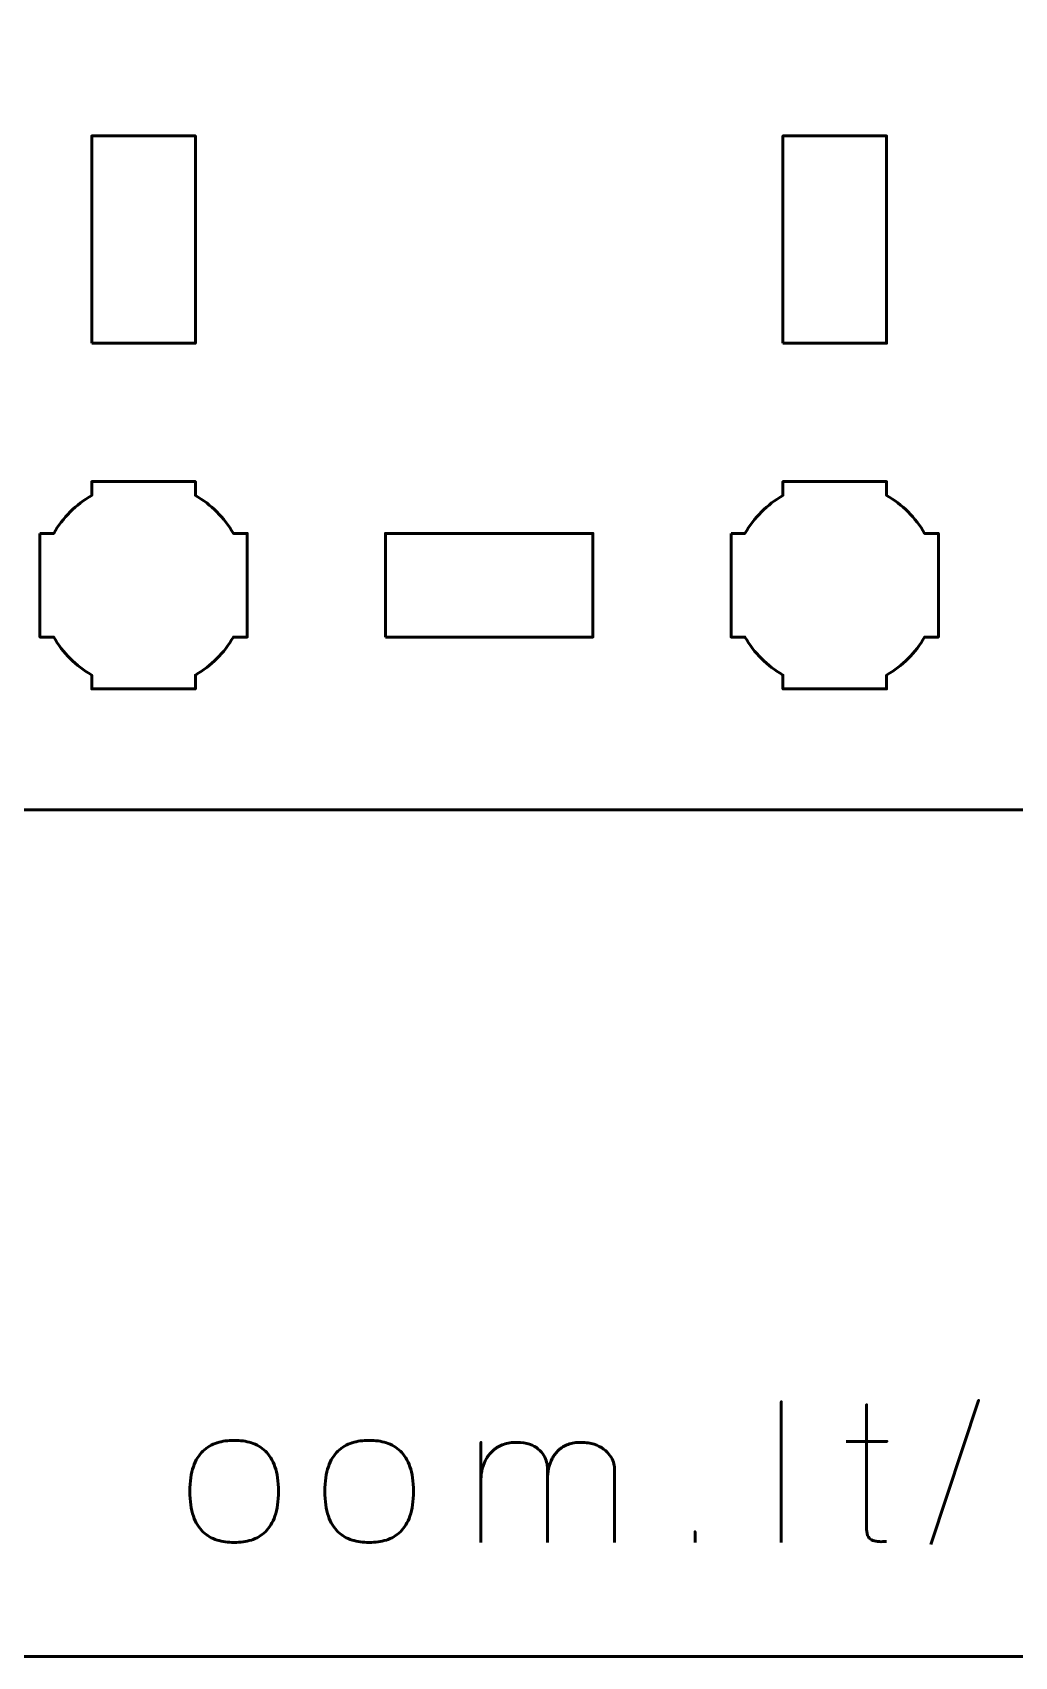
# Model space of a CAD drawing. Header units: centimetres. Extents: x -21 to 0, y -29.7 to 0.
# Drawn here: x -7.821 to -4.98, y -29.7 to -25.001 of the extents above; entities that cross this region are included whole.
import ezdxf

# ---------------------------------------------------------------- set-up
doc = ezdxf.new("R2010")
doc.units = ezdxf.units.CM
doc.header["$MEASUREMENT"] = 0
doc.layers.add('Layer 1', color=7, linetype='Continuous')

msp = doc.modelspace()

# ---------------------------------------------------------------- linework, layer by layer
at = {"layer": 'Layer 1', "lineweight": 53}
for points in [[(-7.65, -25.9), (-7.35, -25.9), (-7.35, -25.3), (-7.65, -25.3), (-7.65, -25.9)], [(-5.65, -25.9), (-5.35, -25.9), (-5.35, -25.3), (-5.65, -25.3), (-5.65, -25.9)], [(-6.8, -26.75), (-6.2, -26.75), (-6.2, -26.45), (-6.8, -26.45), (-6.8, -26.75)]]:
    msp.add_lwpolyline(points, close=True, dxfattribs=at)
at = {"layer": 'Layer 1', "color": 1, "lineweight": 53}
msp.add_open_spline([(-21.00003, -29.19995), (-21.00003, -29.19995), (-21.00003, -5.89992), (-21.00003, -5.89992), (-21.00003, -5.89992), (-21.00003, -5.81709), (-20.93286, -5.74992), (-20.85003, -5.74992), (-20.85003, -5.74992), (-20.7672, -5.74992), (-20.70003, -5.68275), (-20.70003, -5.59992), (-20.70003, -5.59992), (-20.70003, -5.51709), (-20.7672, -5.44992), (-20.85003, -5.44992), (-20.85003, -5.44992), (-20.93286, -5.44992), (-21.00003, -5.38275), (-21.00003, -5.29992), (-21.00003, -5.29992), (-21.00003, -5.21709), (-20.93286, -5.14992), (-20.85003, -5.14992), (-20.85003, -5.14992), (-20.7672, -5.14992), (-20.70003, -5.08275), (-20.70003, -4.99992), (-20.70003, -4.99992), (-20.70003, -4.91709), (-20.7672, -4.84992), (-20.85003, -4.84992), (-20.85003, -4.84992), (-20.93286, -4.84992), (-21.00003, -4.78275), (-21.00003, -4.69992), (-21.00003, -4.69992), (-21.00003, -4.61709), (-20.93286, -4.54992), (-20.85003, -4.54992), (-20.85003, -4.54992), (-20.7672, -4.54992), (-20.70003, -4.48275), (-20.70003, -4.39992), (-20.70003, -4.39992), (-20.70003, -4.31709), (-20.7672, -4.24992), (-20.85003, -4.24992), (-20.85003, -4.24992), (-20.93286, -4.24992), (-21.00003, -4.18275), (-21.00003, -4.09992), (-21.00003, -4.09992), (-21.00003, -4.01709), (-20.93286, -3.94992), (-20.85003, -3.94992), (-20.85003, -3.94992), (-20.7672, -3.94992), (-20.70003, -3.88275), (-20.70003, -3.79992), (-20.70003, -3.79992), (-20.70003, -3.71709), (-20.7672, -3.64992), (-20.85003, -3.64992), (-20.85003, -3.64992), (-20.93286, -3.64992), (-21.00003, -3.58275), (-21.00003, -3.49992), (-21.00003, -3.49992), (-21.00003, -3.41709), (-20.93286, -3.34992), (-20.85003, -3.34992), (-20.85003, -3.34992), (-20.7672, -3.34992), (-20.70003, -3.28275), (-20.70003, -3.19992), (-20.70003, -3.19992), (-20.70003, -3.11709), (-20.7672, -3.04992), (-20.85003, -3.04992), (-20.85003, -3.04992), (-20.93286, -3.04992), (-21.00003, -2.98275), (-21.00003, -2.89992), (-21.00003, -2.89992), (-21.00003, -2.81709), (-20.93286, -2.74992), (-20.85003, -2.74992), (-20.85003, -2.74992), (-20.7672, -2.74992), (-20.70003, -2.68275), (-20.70003, -2.59992), (-20.70003, -2.59992), (-20.70003, -2.51709), (-20.7672, -2.44992), (-20.85003, -2.44992), (-20.85003, -2.44992), (-20.93286, -2.44992), (-21.00003, -2.38275), (-21.00003, -2.29992), (-21.00003, -2.29992), (-21.00003, -2.21709), (-20.93286, -2.14992), (-20.85003, -2.14992), (-20.85003, -2.14992), (-20.7672, -2.14992), (-20.70003, -2.08275), (-20.70003, -1.99992), (-20.70003, -1.99992), (-20.70003, -1.91709), (-20.7672, -1.84992), (-20.85003, -1.84992), (-20.85003, -1.84992), (-20.93286, -1.84992), (-21.00003, -1.78275), (-21.00003, -1.69992), (-21.00003, -1.69992), (-21.00003, -1.61709), (-20.93286, -1.54992), (-20.85003, -1.54992), (-20.85003, -1.54992), (-20.7672, -1.54992), (-20.70003, -1.48275), (-20.70003, -1.39992), (-20.70003, -1.39992), (-20.70003, -1.31709), (-20.7672, -1.24992), (-20.85003, -1.24992), (-20.85003, -1.24992), (-20.93286, -1.24992), (-21.00003, -1.18275), (-21.00003, -1.09992), (-21.00003, -1.09992), (-21.00003, -1.09992), (-21.00003, -0.49992), (-21.00003, -0.49992), (-21.00003, -0.49992), (-21.00003, -0.22295), (-20.77694, 0.00004), (-20.49994, 0.00004), (-20.49994, 0.00004), (-20.49994, 0.00004), (-0.50008, 0.00004), (-0.50008, 0.00004), (-0.50008, 0.00004), (-0.22294, 0.00004), (0.00002, -0.22295), (0.00002, -0.49992), (0.00002, -0.49992), (0.00002, -0.49992), (0.00002, -29.19995), (0.00002, -29.19995), (0.00002, -29.19995), (0.00002, -29.47695), (-0.22294, -29.70004), (-0.50008, -29.70004), (-0.50008, -29.70004), (-0.50008, -29.70004), (-20.49994, -29.70004), (-20.49994, -29.70004), (-20.49994, -29.70004), (-20.77694, -29.70004), (-21.00003, -29.47695), (-21.00003, -29.19995)], degree=3, knots=[0, 0, 0, 0, 0.0243902, 0.0243902, 0.0243902, 0.0243902, 0.0487805, 0.0487805, 0.0487805, 0.0487805, 0.0731707, 0.0731707, 0.0731707, 0.0731707, 0.097561, 0.097561, 0.097561, 0.097561, 0.1219512, 0.1219512, 0.1219512, 0.1219512, 0.1463415, 0.1463415, 0.1463415, 0.1463415, 0.1707317, 0.1707317, 0.1707317, 0.1707317, 0.195122, 0.195122, 0.195122, 0.195122, 0.2195122, 0.2195122, 0.2195122, 0.2195122, 0.2439024, 0.2439024, 0.2439024, 0.2439024, 0.2682927, 0.2682927, 0.2682927, 0.2682927, 0.2926829, 0.2926829, 0.2926829, 0.2926829, 0.3170732, 0.3170732, 0.3170732, 0.3170732, 0.3414634, 0.3414634, 0.3414634, 0.3414634, 0.3658537, 0.3658537, 0.3658537, 0.3658537, 0.3902439, 0.3902439, 0.3902439, 0.3902439, 0.4146341, 0.4146341, 0.4146341, 0.4146341, 0.4390244, 0.4390244, 0.4390244, 0.4390244, 0.4634146, 0.4634146, 0.4634146, 0.4634146, 0.4878049, 0.4878049, 0.4878049, 0.4878049, 0.5121951, 0.5121951, 0.5121951, 0.5121951, 0.5365854, 0.5365854, 0.5365854, 0.5365854, 0.5609756, 0.5609756, 0.5609756, 0.5609756, 0.5853659, 0.5853659, 0.5853659, 0.5853659, 0.6097561, 0.6097561, 0.6097561, 0.6097561, 0.6341463, 0.6341463, 0.6341463, 0.6341463, 0.6585366, 0.6585366, 0.6585366, 0.6585366, 0.6829268, 0.6829268, 0.6829268, 0.6829268, 0.7073171, 0.7073171, 0.7073171, 0.7073171, 0.7317073, 0.7317073, 0.7317073, 0.7317073, 0.7560976, 0.7560976, 0.7560976, 0.7560976, 0.7804878, 0.7804878, 0.7804878, 0.7804878, 0.804878, 0.804878, 0.804878, 0.804878, 0.8292683, 0.8292683, 0.8292683, 0.8292683, 0.8536585, 0.8536585, 0.8536585, 0.8536585, 0.8780488, 0.8780488, 0.8780488, 0.8780488, 0.902439, 0.902439, 0.902439, 0.902439, 0.9268293, 0.9268293, 0.9268293, 0.9268293, 0.9512195, 0.9512195, 0.9512195, 0.9512195, 0.9756098, 0.9756098, 0.9756098, 0.9756098, 1, 1, 1, 1], dxfattribs=at)
at = {"layer": 'Layer 1', "color": 3, "lineweight": 53}
msp.add_open_spline([(-10.15, -26.75), (-10.15, -26.75), (-10.15, -20.45), (-10.15, -20.45), (-10.15, -20.45), (-10.15, -20.17391), (-9.92609, -19.95), (-9.65, -19.95), (-9.65, -19.95), (-9.65, -19.95), (-1.35, -19.95), (-1.35, -19.95), (-1.35, -19.95), (-1.07391, -19.95), (-0.85, -20.17391), (-0.85, -20.45), (-0.85, -20.45), (-0.85, -20.45), (-0.85, -26.75), (-0.85, -26.75), (-0.85, -26.75), (-0.85, -27.02609), (-1.07391, -27.25), (-1.35, -27.25), (-1.35, -27.25), (-1.35, -27.25), (-9.65, -27.25), (-9.65, -27.25), (-9.65, -27.25), (-9.92609, -27.25), (-10.15, -27.02609), (-10.15, -26.75)], degree=3, knots=[0, 0, 0, 0, 0.125, 0.125, 0.125, 0.125, 0.25, 0.25, 0.25, 0.25, 0.375, 0.375, 0.375, 0.375, 0.5, 0.5, 0.5, 0.5, 0.625, 0.625, 0.625, 0.625, 0.75, 0.75, 0.75, 0.75, 0.875, 0.875, 0.875, 0.875, 1, 1, 1, 1], dxfattribs=at)
at = {"layer": 'Layer 1', "lineweight": 53}
for points in [[(-7.8, -26.45), (-7.8, -26.45), (-7.75985, -26.45), (-7.75985, -26.45), (-7.75985, -26.45), (-7.7335, -26.40447), (-7.69553, -26.3665), (-7.65, -26.34015), (-7.65, -26.34015), (-7.65, -26.34015), (-7.65, -26.3), (-7.65, -26.3), (-7.65, -26.3), (-7.65, -26.3), (-7.5, -26.3), (-7.5, -26.3), (-7.5, -26.3), (-7.5, -26.3), (-7.35, -26.3), (-7.35, -26.3), (-7.35, -26.3), (-7.35, -26.3), (-7.35, -26.34015), (-7.35, -26.34015), (-7.35, -26.34015), (-7.30447, -26.3665), (-7.2665, -26.40447), (-7.24015, -26.45), (-7.24015, -26.45), (-7.24015, -26.45), (-7.2, -26.45), (-7.2, -26.45), (-7.2, -26.45), (-7.2, -26.45), (-7.2, -26.6), (-7.2, -26.6), (-7.2, -26.6), (-7.2, -26.6), (-7.2, -26.75), (-7.2, -26.75), (-7.2, -26.75), (-7.2, -26.75), (-7.24015, -26.75), (-7.24015, -26.75), (-7.24015, -26.75), (-7.2665, -26.79553), (-7.30447, -26.8335), (-7.35, -26.85985), (-7.35, -26.85985), (-7.35, -26.85985), (-7.35, -26.9), (-7.35, -26.9), (-7.35, -26.9), (-7.35, -26.9), (-7.5, -26.9), (-7.5, -26.9), (-7.5, -26.9), (-7.5, -26.9), (-7.65, -26.9), (-7.65, -26.9), (-7.65, -26.9), (-7.65, -26.9), (-7.65, -26.85985), (-7.65, -26.85985), (-7.65, -26.85985), (-7.69553, -26.8335), (-7.7335, -26.79553), (-7.75985, -26.75), (-7.75985, -26.75), (-7.75985, -26.75), (-7.8, -26.75), (-7.8, -26.75), (-7.8, -26.75), (-7.8, -26.75), (-7.8, -26.6), (-7.8, -26.6), (-7.8, -26.6), (-7.8, -26.6), (-7.8, -26.45), (-7.8, -26.45)], [(-5.8, -26.45), (-5.8, -26.45), (-5.75985, -26.45), (-5.75985, -26.45), (-5.75985, -26.45), (-5.7335, -26.40447), (-5.69553, -26.3665), (-5.65, -26.34015), (-5.65, -26.34015), (-5.65, -26.34015), (-5.65, -26.3), (-5.65, -26.3), (-5.65, -26.3), (-5.65, -26.3), (-5.5, -26.3), (-5.5, -26.3), (-5.5, -26.3), (-5.5, -26.3), (-5.35, -26.3), (-5.35, -26.3), (-5.35, -26.3), (-5.35, -26.3), (-5.35, -26.34015), (-5.35, -26.34015), (-5.35, -26.34015), (-5.30447, -26.3665), (-5.2665, -26.40447), (-5.24015, -26.45), (-5.24015, -26.45), (-5.24015, -26.45), (-5.2, -26.45), (-5.2, -26.45), (-5.2, -26.45), (-5.2, -26.45), (-5.2, -26.6), (-5.2, -26.6), (-5.2, -26.6), (-5.2, -26.6), (-5.2, -26.75), (-5.2, -26.75), (-5.2, -26.75), (-5.2, -26.75), (-5.24015, -26.75), (-5.24015, -26.75), (-5.24015, -26.75), (-5.2665, -26.79553), (-5.30447, -26.8335), (-5.35, -26.85985), (-5.35, -26.85985), (-5.35, -26.85985), (-5.35, -26.9), (-5.35, -26.9), (-5.35, -26.9), (-5.35, -26.9), (-5.5, -26.9), (-5.5, -26.9), (-5.5, -26.9), (-5.5, -26.9), (-5.65, -26.9), (-5.65, -26.9), (-5.65, -26.9), (-5.65, -26.9), (-5.65, -26.85985), (-5.65, -26.85985), (-5.65, -26.85985), (-5.69553, -26.8335), (-5.7335, -26.79553), (-5.75985, -26.75), (-5.75985, -26.75), (-5.75985, -26.75), (-5.8, -26.75), (-5.8, -26.75), (-5.8, -26.75), (-5.8, -26.75), (-5.8, -26.6), (-5.8, -26.6), (-5.8, -26.6), (-5.8, -26.6), (-5.8, -26.45), (-5.8, -26.45)]]:
    msp.add_open_spline(points, degree=3, knots=[0, 0, 0, 0, 0.05, 0.05, 0.05, 0.05, 0.1, 0.1, 0.1, 0.1, 0.15, 0.15, 0.15, 0.15, 0.2, 0.2, 0.2, 0.2, 0.25, 0.25, 0.25, 0.25, 0.3, 0.3, 0.3, 0.3, 0.35, 0.35, 0.35, 0.35, 0.4, 0.4, 0.4, 0.4, 0.45, 0.45, 0.45, 0.45, 0.5, 0.5, 0.5, 0.5, 0.55, 0.55, 0.55, 0.55, 0.6, 0.6, 0.6, 0.6, 0.65, 0.65, 0.65, 0.65, 0.7, 0.7, 0.7, 0.7, 0.75, 0.75, 0.75, 0.75, 0.8, 0.8, 0.8, 0.8, 0.85, 0.85, 0.85, 0.85, 0.9, 0.9, 0.9, 0.9, 0.95, 0.95, 0.95, 0.95, 1, 1, 1, 1], dxfattribs=at)
at = {"layer": 'Layer 1', "color": 5, "lineweight": 53}
for points, knots in [([(-5.65517, -29.36992), (-5.65517, -29.36992), (-5.65517, -28.96296), (-5.65517, -28.96296), (-5.65517, -28.96296), (-5.65517, -28.96296), (-5.65517, -29.36992), (-5.65517, -29.36992)], [0, 0, 0, 0, 0.5, 0.5, 0.5, 0.5, 1, 1, 1, 1]), ([(-5.35037, -29.3671), (-5.35733, -29.36766), (-5.36429, -29.36785), (-5.37107, -29.36766), (-5.37107, -29.36766), (-5.37784, -29.36747), (-5.38396, -29.36644), (-5.38951, -29.36437), (-5.38951, -29.36437), (-5.39506, -29.36239), (-5.39948, -29.35882), (-5.40286, -29.35374), (-5.40286, -29.35374), (-5.40616, -29.34866), (-5.40785, -29.34142), (-5.40794, -29.3321), (-5.40794, -29.3321), (-5.40794, -29.32768), (-5.40794, -29.32016), (-5.40794, -29.30962), (-5.40794, -29.30962), (-5.40794, -29.29899), (-5.40794, -29.28619), (-5.40794, -29.27105), (-5.40794, -29.27105), (-5.40794, -29.2559), (-5.40794, -29.23935), (-5.40794, -29.22138), (-5.40794, -29.22138), (-5.40794, -29.20341), (-5.40794, -29.18488), (-5.40794, -29.16569), (-5.40794, -29.16569), (-5.40794, -29.1465), (-5.40794, -29.12759), (-5.40794, -29.10887), (-5.40794, -29.10887), (-5.40794, -29.09015), (-5.40794, -29.07255), (-5.40794, -29.056), (-5.40794, -29.056), (-5.40794, -29.03944), (-5.40794, -29.02476), (-5.40794, -29.01207), (-5.40794, -29.01207), (-5.40794, -28.99927), (-5.40794, -28.9893), (-5.40794, -28.98196), (-5.40794, -28.98196), (-5.40794, -28.97472), (-5.40794, -28.97095), (-5.40794, -28.97086), (-5.40794, -28.97086), (-5.40794, -28.97095), (-5.40794, -28.97472), (-5.40794, -28.98196), (-5.40794, -28.98196), (-5.40794, -28.9893), (-5.40794, -28.99927), (-5.40794, -29.01207), (-5.40794, -29.01207), (-5.40794, -29.02476), (-5.40794, -29.03944), (-5.40794, -29.056), (-5.40794, -29.056), (-5.40794, -29.07255), (-5.40794, -29.09015), (-5.40794, -29.10887), (-5.40794, -29.10887), (-5.40794, -29.12759), (-5.40794, -29.1465), (-5.40794, -29.16569), (-5.40794, -29.16569), (-5.40794, -29.18488), (-5.40794, -29.20341), (-5.40794, -29.22138), (-5.40794, -29.22138), (-5.40794, -29.23935), (-5.40794, -29.2559), (-5.40794, -29.27105), (-5.40794, -29.27105), (-5.40794, -29.28619), (-5.40794, -29.29899), (-5.40794, -29.30962), (-5.40794, -29.30962), (-5.40794, -29.32016), (-5.40794, -29.32768), (-5.40794, -29.3321), (-5.40794, -29.3321), (-5.40785, -29.34142), (-5.40616, -29.34866), (-5.40286, -29.35374), (-5.40286, -29.35374), (-5.39948, -29.35882), (-5.39506, -29.36239), (-5.38951, -29.36437), (-5.38951, -29.36437), (-5.38396, -29.36644), (-5.37784, -29.36747), (-5.37107, -29.36766), (-5.37107, -29.36766), (-5.36429, -29.36785), (-5.35733, -29.36766), (-5.35037, -29.3671)], [0, 0, 0, 0, 0.0384615, 0.0384615, 0.0384615, 0.0384615, 0.0769231, 0.0769231, 0.0769231, 0.0769231, 0.1153846, 0.1153846, 0.1153846, 0.1153846, 0.1538462, 0.1538462, 0.1538462, 0.1538462, 0.1923077, 0.1923077, 0.1923077, 0.1923077, 0.2307692, 0.2307692, 0.2307692, 0.2307692, 0.2692308, 0.2692308, 0.2692308, 0.2692308, 0.3076923, 0.3076923, 0.3076923, 0.3076923, 0.3461538, 0.3461538, 0.3461538, 0.3461538, 0.3846154, 0.3846154, 0.3846154, 0.3846154, 0.4230769, 0.4230769, 0.4230769, 0.4230769, 0.4615385, 0.4615385, 0.4615385, 0.4615385, 0.5, 0.5, 0.5, 0.5, 0.5384615, 0.5384615, 0.5384615, 0.5384615, 0.5769231, 0.5769231, 0.5769231, 0.5769231, 0.6153846, 0.6153846, 0.6153846, 0.6153846, 0.6538462, 0.6538462, 0.6538462, 0.6538462, 0.6923077, 0.6923077, 0.6923077, 0.6923077, 0.7307692, 0.7307692, 0.7307692, 0.7307692, 0.7692308, 0.7692308, 0.7692308, 0.7692308, 0.8076923, 0.8076923, 0.8076923, 0.8076923, 0.8461538, 0.8461538, 0.8461538, 0.8461538, 0.8846154, 0.8846154, 0.8846154, 0.8846154, 0.9230769, 0.9230769, 0.9230769, 0.9230769, 0.9615385, 0.9615385, 0.9615385, 0.9615385, 1, 1, 1, 1]), ([(-5.22224, -29.37556), (-5.22224, -29.37556), (-5.08395, -28.95901), (-5.08395, -28.95901), (-5.08395, -28.95901), (-5.08395, -28.95901), (-5.22224, -29.37556), (-5.22224, -29.37556)], [0, 0, 0, 0, 0.5, 0.5, 0.5, 0.5, 1, 1, 1, 1]), ([(-7.23786, -29.36992), (-7.22008, -29.37001), (-7.20353, -29.36776), (-7.1881, -29.36296), (-7.1881, -29.36296), (-7.17267, -29.35816), (-7.15903, -29.35016), (-7.14736, -29.33897), (-7.14736, -29.33897), (-7.1356, -29.32778), (-7.12648, -29.31263), (-7.1198, -29.29344), (-7.1198, -29.29344), (-7.11322, -29.27434), (-7.10983, -29.25054), (-7.10973, -29.22204), (-7.10973, -29.22204), (-7.10983, -29.19363), (-7.11322, -29.16992), (-7.1198, -29.15092), (-7.1198, -29.15092), (-7.12648, -29.13191), (-7.1356, -29.11677), (-7.14736, -29.10557), (-7.14736, -29.10557), (-7.15903, -29.09447), (-7.17267, -29.08648), (-7.1881, -29.08168), (-7.1881, -29.08168), (-7.20353, -29.07688), (-7.22008, -29.07462), (-7.23786, -29.07472), (-7.23786, -29.07472), (-7.25545, -29.07462), (-7.27201, -29.07688), (-7.28744, -29.08168), (-7.28744, -29.08168), (-7.30287, -29.08648), (-7.31641, -29.09447), (-7.32817, -29.10557), (-7.32817, -29.10557), (-7.33993, -29.11677), (-7.34915, -29.13191), (-7.35583, -29.15092), (-7.35583, -29.15092), (-7.36251, -29.16992), (-7.3659, -29.19363), (-7.36599, -29.22204), (-7.36599, -29.22204), (-7.3659, -29.25054), (-7.36251, -29.27434), (-7.35583, -29.29344), (-7.35583, -29.29344), (-7.34915, -29.31263), (-7.33993, -29.32778), (-7.32817, -29.33897), (-7.32817, -29.33897), (-7.31641, -29.35016), (-7.30287, -29.35816), (-7.28744, -29.36296), (-7.28744, -29.36296), (-7.27201, -29.36776), (-7.25545, -29.37001), (-7.23786, -29.36992)], [0, 0, 0, 0, 0.0625, 0.0625, 0.0625, 0.0625, 0.125, 0.125, 0.125, 0.125, 0.1875, 0.1875, 0.1875, 0.1875, 0.25, 0.25, 0.25, 0.25, 0.3125, 0.3125, 0.3125, 0.3125, 0.375, 0.375, 0.375, 0.375, 0.4375, 0.4375, 0.4375, 0.4375, 0.5, 0.5, 0.5, 0.5, 0.5625, 0.5625, 0.5625, 0.5625, 0.625, 0.625, 0.625, 0.625, 0.6875, 0.6875, 0.6875, 0.6875, 0.75, 0.75, 0.75, 0.75, 0.8125, 0.8125, 0.8125, 0.8125, 0.875, 0.875, 0.875, 0.875, 0.9375, 0.9375, 0.9375, 0.9375, 1, 1, 1, 1]), ([(-7.23786, -29.36992), (-7.22008, -29.37001), (-7.20353, -29.36776), (-7.1881, -29.36296), (-7.1881, -29.36296), (-7.17267, -29.35816), (-7.15903, -29.35016), (-7.14736, -29.33897), (-7.14736, -29.33897), (-7.1356, -29.32778), (-7.12648, -29.31263), (-7.1198, -29.29344), (-7.1198, -29.29344), (-7.11322, -29.27434), (-7.10983, -29.25054), (-7.10973, -29.22204), (-7.10973, -29.22204), (-7.10983, -29.19363), (-7.11322, -29.16992), (-7.1198, -29.15092), (-7.1198, -29.15092), (-7.12648, -29.13191), (-7.1356, -29.11677), (-7.14736, -29.10557), (-7.14736, -29.10557), (-7.15903, -29.09447), (-7.17267, -29.08648), (-7.1881, -29.08168), (-7.1881, -29.08168), (-7.20353, -29.07688), (-7.22008, -29.07462), (-7.23786, -29.07472), (-7.23786, -29.07472), (-7.25545, -29.07462), (-7.27201, -29.07688), (-7.28744, -29.08168), (-7.28744, -29.08168), (-7.30287, -29.08648), (-7.31641, -29.09447), (-7.32817, -29.10557), (-7.32817, -29.10557), (-7.33993, -29.11677), (-7.34915, -29.13191), (-7.35583, -29.15092), (-7.35583, -29.15092), (-7.36251, -29.16992), (-7.3659, -29.19363), (-7.36599, -29.22204), (-7.36599, -29.22204), (-7.3659, -29.25054), (-7.36251, -29.27434), (-7.35583, -29.29344), (-7.35583, -29.29344), (-7.34915, -29.31263), (-7.33993, -29.32778), (-7.32817, -29.33897), (-7.32817, -29.33897), (-7.31641, -29.35016), (-7.30287, -29.35816), (-7.28744, -29.36296), (-7.28744, -29.36296), (-7.27201, -29.36776), (-7.25545, -29.37001), (-7.23786, -29.36992)], [0, 0, 0, 0, 0.0625, 0.0625, 0.0625, 0.0625, 0.125, 0.125, 0.125, 0.125, 0.1875, 0.1875, 0.1875, 0.1875, 0.25, 0.25, 0.25, 0.25, 0.3125, 0.3125, 0.3125, 0.3125, 0.375, 0.375, 0.375, 0.375, 0.4375, 0.4375, 0.4375, 0.4375, 0.5, 0.5, 0.5, 0.5, 0.5625, 0.5625, 0.5625, 0.5625, 0.625, 0.625, 0.625, 0.625, 0.6875, 0.6875, 0.6875, 0.6875, 0.75, 0.75, 0.75, 0.75, 0.8125, 0.8125, 0.8125, 0.8125, 0.875, 0.875, 0.875, 0.875, 0.9375, 0.9375, 0.9375, 0.9375, 1, 1, 1, 1]), ([(-6.84727, -29.36992), (-6.82949, -29.37001), (-6.81294, -29.36776), (-6.79751, -29.36296), (-6.79751, -29.36296), (-6.78208, -29.35816), (-6.76844, -29.35016), (-6.75677, -29.33897), (-6.75677, -29.33897), (-6.74501, -29.32778), (-6.73589, -29.31263), (-6.72921, -29.29344), (-6.72921, -29.29344), (-6.72263, -29.27434), (-6.71924, -29.25054), (-6.71914, -29.22204), (-6.71914, -29.22204), (-6.71924, -29.19363), (-6.72263, -29.16992), (-6.72921, -29.15092), (-6.72921, -29.15092), (-6.73589, -29.13191), (-6.74501, -29.11677), (-6.75677, -29.10557), (-6.75677, -29.10557), (-6.76844, -29.09447), (-6.78208, -29.08648), (-6.79751, -29.08168), (-6.79751, -29.08168), (-6.81294, -29.07688), (-6.82949, -29.07462), (-6.84727, -29.07472), (-6.84727, -29.07472), (-6.86486, -29.07462), (-6.88142, -29.07688), (-6.89685, -29.08168), (-6.89685, -29.08168), (-6.91228, -29.08648), (-6.92582, -29.09447), (-6.93758, -29.10557), (-6.93758, -29.10557), (-6.94934, -29.11677), (-6.95856, -29.13191), (-6.96524, -29.15092), (-6.96524, -29.15092), (-6.97192, -29.16992), (-6.97531, -29.19363), (-6.9754, -29.22204), (-6.9754, -29.22204), (-6.97531, -29.25054), (-6.97192, -29.27434), (-6.96524, -29.29344), (-6.96524, -29.29344), (-6.95856, -29.31263), (-6.94934, -29.32778), (-6.93758, -29.33897), (-6.93758, -29.33897), (-6.92582, -29.35016), (-6.91228, -29.35816), (-6.89685, -29.36296), (-6.89685, -29.36296), (-6.88142, -29.36776), (-6.86486, -29.37001), (-6.84727, -29.36992)], [0, 0, 0, 0, 0.0625, 0.0625, 0.0625, 0.0625, 0.125, 0.125, 0.125, 0.125, 0.1875, 0.1875, 0.1875, 0.1875, 0.25, 0.25, 0.25, 0.25, 0.3125, 0.3125, 0.3125, 0.3125, 0.375, 0.375, 0.375, 0.375, 0.4375, 0.4375, 0.4375, 0.4375, 0.5, 0.5, 0.5, 0.5, 0.5625, 0.5625, 0.5625, 0.5625, 0.625, 0.625, 0.625, 0.625, 0.6875, 0.6875, 0.6875, 0.6875, 0.75, 0.75, 0.75, 0.75, 0.8125, 0.8125, 0.8125, 0.8125, 0.875, 0.875, 0.875, 0.875, 0.9375, 0.9375, 0.9375, 0.9375, 1, 1, 1, 1]), ([(-6.84727, -29.36992), (-6.82949, -29.37001), (-6.81294, -29.36776), (-6.79751, -29.36296), (-6.79751, -29.36296), (-6.78208, -29.35816), (-6.76844, -29.35016), (-6.75677, -29.33897), (-6.75677, -29.33897), (-6.74501, -29.32778), (-6.73589, -29.31263), (-6.72921, -29.29344), (-6.72921, -29.29344), (-6.72263, -29.27434), (-6.71924, -29.25054), (-6.71914, -29.22204), (-6.71914, -29.22204), (-6.71924, -29.19363), (-6.72263, -29.16992), (-6.72921, -29.15092), (-6.72921, -29.15092), (-6.73589, -29.13191), (-6.74501, -29.11677), (-6.75677, -29.10557), (-6.75677, -29.10557), (-6.76844, -29.09447), (-6.78208, -29.08648), (-6.79751, -29.08168), (-6.79751, -29.08168), (-6.81294, -29.07688), (-6.82949, -29.07462), (-6.84727, -29.07472), (-6.84727, -29.07472), (-6.86486, -29.07462), (-6.88142, -29.07688), (-6.89685, -29.08168), (-6.89685, -29.08168), (-6.91228, -29.08648), (-6.92582, -29.09447), (-6.93758, -29.10557), (-6.93758, -29.10557), (-6.94934, -29.11677), (-6.95856, -29.13191), (-6.96524, -29.15092), (-6.96524, -29.15092), (-6.97192, -29.16992), (-6.97531, -29.19363), (-6.9754, -29.22204), (-6.9754, -29.22204), (-6.97531, -29.25054), (-6.97192, -29.27434), (-6.96524, -29.29344), (-6.96524, -29.29344), (-6.95856, -29.31263), (-6.94934, -29.32778), (-6.93758, -29.33897), (-6.93758, -29.33897), (-6.92582, -29.35016), (-6.91228, -29.35816), (-6.89685, -29.36296), (-6.89685, -29.36296), (-6.88142, -29.36776), (-6.86486, -29.37001), (-6.84727, -29.36992)], [0, 0, 0, 0, 0.0625, 0.0625, 0.0625, 0.0625, 0.125, 0.125, 0.125, 0.125, 0.1875, 0.1875, 0.1875, 0.1875, 0.25, 0.25, 0.25, 0.25, 0.3125, 0.3125, 0.3125, 0.3125, 0.375, 0.375, 0.375, 0.375, 0.4375, 0.4375, 0.4375, 0.4375, 0.5, 0.5, 0.5, 0.5, 0.5625, 0.5625, 0.5625, 0.5625, 0.625, 0.625, 0.625, 0.625, 0.6875, 0.6875, 0.6875, 0.6875, 0.75, 0.75, 0.75, 0.75, 0.8125, 0.8125, 0.8125, 0.8125, 0.875, 0.875, 0.875, 0.875, 0.9375, 0.9375, 0.9375, 0.9375, 1, 1, 1, 1]), ([(-6.33138, -29.36992), (-6.33138, -29.36983), (-6.33138, -29.3671), (-6.33138, -29.36174), (-6.33138, -29.36174), (-6.33138, -29.35647), (-6.33138, -29.34922), (-6.33138, -29.3401), (-6.33138, -29.3401), (-6.33138, -29.33088), (-6.33138, -29.32053), (-6.33138, -29.30887), (-6.33138, -29.30887), (-6.33138, -29.2973), (-6.33138, -29.28516), (-6.33138, -29.27237), (-6.33138, -29.27237), (-6.33138, -29.25967), (-6.33138, -29.24715), (-6.33138, -29.23474), (-6.33138, -29.23474), (-6.33138, -29.22232), (-6.33138, -29.21065), (-6.33138, -29.19993), (-6.33138, -29.19993), (-6.33138, -29.18911), (-6.33138, -29.17989), (-6.33138, -29.17208), (-6.33138, -29.17208), (-6.33138, -29.16437), (-6.33138, -29.15882), (-6.33138, -29.15543), (-6.33138, -29.15543), (-6.33128, -29.15016), (-6.33213, -29.14424), (-6.33373, -29.13775), (-6.33373, -29.13775), (-6.33533, -29.13116), (-6.33806, -29.12458), (-6.34191, -29.11799), (-6.34191, -29.11799), (-6.34577, -29.11131), (-6.35113, -29.1052), (-6.35781, -29.09955), (-6.35781, -29.09955), (-6.36458, -29.09391), (-6.37305, -29.08939), (-6.38321, -29.08591), (-6.38321, -29.08591), (-6.39347, -29.08243), (-6.40569, -29.08055), (-6.41999, -29.08036), (-6.41999, -29.08036), (-6.43429, -29.08036), (-6.44709, -29.08234), (-6.45828, -29.08629), (-6.45828, -29.08629), (-6.46957, -29.09033), (-6.47926, -29.09588), (-6.48754, -29.10294), (-6.48754, -29.10294), (-6.49572, -29.11), (-6.50259, -29.11809), (-6.50795, -29.1273), (-6.50795, -29.1273), (-6.51331, -29.13643), (-6.51727, -29.14612), (-6.5199, -29.15647), (-6.5199, -29.15647), (-6.52253, -29.16672), (-6.52385, -29.17716), (-6.52385, -29.18761), (-6.52385, -29.18761), (-6.52385, -29.17716), (-6.52253, -29.16672), (-6.5199, -29.15647), (-6.5199, -29.15647), (-6.51727, -29.14612), (-6.51331, -29.13643), (-6.50795, -29.1273), (-6.50795, -29.1273), (-6.50259, -29.11809), (-6.49572, -29.11), (-6.48754, -29.10294), (-6.48754, -29.10294), (-6.47926, -29.09588), (-6.46957, -29.09033), (-6.45828, -29.08629), (-6.45828, -29.08629), (-6.44709, -29.08234), (-6.43429, -29.08036), (-6.41999, -29.08036), (-6.41999, -29.08036), (-6.40569, -29.08055), (-6.39347, -29.08243), (-6.38321, -29.08591), (-6.38321, -29.08591), (-6.37305, -29.08939), (-6.36458, -29.09391), (-6.35781, -29.09955), (-6.35781, -29.09955), (-6.35113, -29.1052), (-6.34577, -29.11131), (-6.34191, -29.11799), (-6.34191, -29.11799), (-6.33806, -29.12458), (-6.33533, -29.13116), (-6.33373, -29.13775), (-6.33373, -29.13775), (-6.33213, -29.14424), (-6.33128, -29.15016), (-6.33138, -29.15543), (-6.33138, -29.15543), (-6.33138, -29.15882), (-6.33138, -29.16437), (-6.33138, -29.17208), (-6.33138, -29.17208), (-6.33138, -29.17989), (-6.33138, -29.18911), (-6.33138, -29.19993), (-6.33138, -29.19993), (-6.33138, -29.21065), (-6.33138, -29.22232), (-6.33138, -29.23474), (-6.33138, -29.23474), (-6.33138, -29.24715), (-6.33138, -29.25967), (-6.33138, -29.27237), (-6.33138, -29.27237), (-6.33138, -29.28516), (-6.33138, -29.2973), (-6.33138, -29.30887), (-6.33138, -29.30887), (-6.33138, -29.32053), (-6.33138, -29.33088), (-6.33138, -29.3401), (-6.33138, -29.3401), (-6.33138, -29.34922), (-6.33138, -29.35647), (-6.33138, -29.36174), (-6.33138, -29.36174), (-6.33138, -29.3671), (-6.33138, -29.36983), (-6.33138, -29.36992)], [0, 0, 0, 0, 0.0277778, 0.0277778, 0.0277778, 0.0277778, 0.0555556, 0.0555556, 0.0555556, 0.0555556, 0.0833333, 0.0833333, 0.0833333, 0.0833333, 0.1111111, 0.1111111, 0.1111111, 0.1111111, 0.1388889, 0.1388889, 0.1388889, 0.1388889, 0.1666667, 0.1666667, 0.1666667, 0.1666667, 0.1944444, 0.1944444, 0.1944444, 0.1944444, 0.2222222, 0.2222222, 0.2222222, 0.2222222, 0.25, 0.25, 0.25, 0.25, 0.2777778, 0.2777778, 0.2777778, 0.2777778, 0.3055556, 0.3055556, 0.3055556, 0.3055556, 0.3333333, 0.3333333, 0.3333333, 0.3333333, 0.3611111, 0.3611111, 0.3611111, 0.3611111, 0.3888889, 0.3888889, 0.3888889, 0.3888889, 0.4166667, 0.4166667, 0.4166667, 0.4166667, 0.4444444, 0.4444444, 0.4444444, 0.4444444, 0.4722222, 0.4722222, 0.4722222, 0.4722222, 0.5, 0.5, 0.5, 0.5, 0.5277778, 0.5277778, 0.5277778, 0.5277778, 0.5555556, 0.5555556, 0.5555556, 0.5555556, 0.5833333, 0.5833333, 0.5833333, 0.5833333, 0.6111111, 0.6111111, 0.6111111, 0.6111111, 0.6388889, 0.6388889, 0.6388889, 0.6388889, 0.6666667, 0.6666667, 0.6666667, 0.6666667, 0.6944444, 0.6944444, 0.6944444, 0.6944444, 0.7222222, 0.7222222, 0.7222222, 0.7222222, 0.75, 0.75, 0.75, 0.75, 0.7777778, 0.7777778, 0.7777778, 0.7777778, 0.8055556, 0.8055556, 0.8055556, 0.8055556, 0.8333333, 0.8333333, 0.8333333, 0.8333333, 0.8611111, 0.8611111, 0.8611111, 0.8611111, 0.8888889, 0.8888889, 0.8888889, 0.8888889, 0.9166667, 0.9166667, 0.9166667, 0.9166667, 0.9444444, 0.9444444, 0.9444444, 0.9444444, 0.9722222, 0.9722222, 0.9722222, 0.9722222, 1, 1, 1, 1]), ([(-6.52385, -29.36992), (-6.52385, -29.36992), (-6.52385, -29.08036), (-6.52385, -29.08036), (-6.52385, -29.08036), (-6.52385, -29.08036), (-6.52385, -29.36992), (-6.52385, -29.36992)], [0, 0, 0, 0, 0.5, 0.5, 0.5, 0.5, 1, 1, 1, 1]), ([(-6.13721, -29.36992), (-6.13721, -29.36983), (-6.13721, -29.3671), (-6.13721, -29.36174), (-6.13721, -29.36174), (-6.13721, -29.35647), (-6.13721, -29.34922), (-6.13721, -29.3401), (-6.13721, -29.3401), (-6.13721, -29.33088), (-6.13721, -29.32053), (-6.13721, -29.30887), (-6.13721, -29.30887), (-6.13721, -29.2973), (-6.13721, -29.28516), (-6.13721, -29.27237), (-6.13721, -29.27237), (-6.13721, -29.25967), (-6.13721, -29.24715), (-6.13721, -29.23474), (-6.13721, -29.23474), (-6.13721, -29.22232), (-6.13721, -29.21065), (-6.13721, -29.19993), (-6.13721, -29.19993), (-6.13721, -29.18911), (-6.13721, -29.17989), (-6.13721, -29.17208), (-6.13721, -29.17208), (-6.13721, -29.16437), (-6.13721, -29.15882), (-6.13721, -29.15543), (-6.13721, -29.15543), (-6.13721, -29.15016), (-6.13824, -29.14424), (-6.14041, -29.13775), (-6.14041, -29.13775), (-6.14248, -29.13116), (-6.14586, -29.12458), (-6.15057, -29.11799), (-6.15057, -29.11799), (-6.15518, -29.11131), (-6.16129, -29.1052), (-6.16882, -29.09955), (-6.16882, -29.09955), (-6.17634, -29.09391), (-6.18547, -29.08939), (-6.19619, -29.08591), (-6.19619, -29.08591), (-6.20692, -29.08243), (-6.21943, -29.08055), (-6.23373, -29.08036), (-6.23373, -29.08036), (-6.24803, -29.08036), (-6.26063, -29.08234), (-6.27145, -29.08629), (-6.27145, -29.08629), (-6.28218, -29.09033), (-6.2914, -29.09588), (-6.29911, -29.10294), (-6.29911, -29.10294), (-6.30673, -29.11), (-6.31284, -29.11809), (-6.31764, -29.1273), (-6.31764, -29.1273), (-6.32244, -29.13643), (-6.32592, -29.14612), (-6.32808, -29.15647), (-6.32808, -29.15647), (-6.33034, -29.16672), (-6.33138, -29.17716), (-6.33138, -29.18761), (-6.33138, -29.18761), (-6.33138, -29.17716), (-6.33034, -29.16672), (-6.32808, -29.15647), (-6.32808, -29.15647), (-6.32592, -29.14612), (-6.32244, -29.13643), (-6.31764, -29.1273), (-6.31764, -29.1273), (-6.31284, -29.11809), (-6.30673, -29.11), (-6.29911, -29.10294), (-6.29911, -29.10294), (-6.2914, -29.09588), (-6.28218, -29.09033), (-6.27145, -29.08629), (-6.27145, -29.08629), (-6.26063, -29.08234), (-6.24803, -29.08036), (-6.23373, -29.08036), (-6.23373, -29.08036), (-6.21943, -29.08055), (-6.20692, -29.08243), (-6.19619, -29.08591), (-6.19619, -29.08591), (-6.18547, -29.08939), (-6.17634, -29.09391), (-6.16882, -29.09955), (-6.16882, -29.09955), (-6.16129, -29.1052), (-6.15518, -29.11131), (-6.15057, -29.11799), (-6.15057, -29.11799), (-6.14586, -29.12458), (-6.14248, -29.13116), (-6.14041, -29.13775), (-6.14041, -29.13775), (-6.13824, -29.14424), (-6.13721, -29.15016), (-6.13721, -29.15543), (-6.13721, -29.15543), (-6.13721, -29.15882), (-6.13721, -29.16437), (-6.13721, -29.17208), (-6.13721, -29.17208), (-6.13721, -29.17989), (-6.13721, -29.18911), (-6.13721, -29.19993), (-6.13721, -29.19993), (-6.13721, -29.21065), (-6.13721, -29.22232), (-6.13721, -29.23474), (-6.13721, -29.23474), (-6.13721, -29.24715), (-6.13721, -29.25967), (-6.13721, -29.27237), (-6.13721, -29.27237), (-6.13721, -29.28516), (-6.13721, -29.2973), (-6.13721, -29.30887), (-6.13721, -29.30887), (-6.13721, -29.32053), (-6.13721, -29.33088), (-6.13721, -29.3401), (-6.13721, -29.3401), (-6.13721, -29.34922), (-6.13721, -29.35647), (-6.13721, -29.36174), (-6.13721, -29.36174), (-6.13721, -29.3671), (-6.13721, -29.36983), (-6.13721, -29.36992)], [0, 0, 0, 0, 0.0277778, 0.0277778, 0.0277778, 0.0277778, 0.0555556, 0.0555556, 0.0555556, 0.0555556, 0.0833333, 0.0833333, 0.0833333, 0.0833333, 0.1111111, 0.1111111, 0.1111111, 0.1111111, 0.1388889, 0.1388889, 0.1388889, 0.1388889, 0.1666667, 0.1666667, 0.1666667, 0.1666667, 0.1944444, 0.1944444, 0.1944444, 0.1944444, 0.2222222, 0.2222222, 0.2222222, 0.2222222, 0.25, 0.25, 0.25, 0.25, 0.2777778, 0.2777778, 0.2777778, 0.2777778, 0.3055556, 0.3055556, 0.3055556, 0.3055556, 0.3333333, 0.3333333, 0.3333333, 0.3333333, 0.3611111, 0.3611111, 0.3611111, 0.3611111, 0.3888889, 0.3888889, 0.3888889, 0.3888889, 0.4166667, 0.4166667, 0.4166667, 0.4166667, 0.4444444, 0.4444444, 0.4444444, 0.4444444, 0.4722222, 0.4722222, 0.4722222, 0.4722222, 0.5, 0.5, 0.5, 0.5, 0.5277778, 0.5277778, 0.5277778, 0.5277778, 0.5555556, 0.5555556, 0.5555556, 0.5555556, 0.5833333, 0.5833333, 0.5833333, 0.5833333, 0.6111111, 0.6111111, 0.6111111, 0.6111111, 0.6388889, 0.6388889, 0.6388889, 0.6388889, 0.6666667, 0.6666667, 0.6666667, 0.6666667, 0.6944444, 0.6944444, 0.6944444, 0.6944444, 0.7222222, 0.7222222, 0.7222222, 0.7222222, 0.75, 0.75, 0.75, 0.75, 0.7777778, 0.7777778, 0.7777778, 0.7777778, 0.8055556, 0.8055556, 0.8055556, 0.8055556, 0.8333333, 0.8333333, 0.8333333, 0.8333333, 0.8611111, 0.8611111, 0.8611111, 0.8611111, 0.8888889, 0.8888889, 0.8888889, 0.8888889, 0.9166667, 0.9166667, 0.9166667, 0.9166667, 0.9444444, 0.9444444, 0.9444444, 0.9444444, 0.9722222, 0.9722222, 0.9722222, 0.9722222, 1, 1, 1, 1]), ([(-5.46721, -29.07754), (-5.46721, -29.07754), (-5.34924, -29.07754), (-5.34924, -29.07754), (-5.34924, -29.07754), (-5.34924, -29.07754), (-5.46721, -29.07754), (-5.46721, -29.07754)], [0, 0, 0, 0, 0.5, 0.5, 0.5, 0.5, 1, 1, 1, 1]), ([(-5.90409, -29.36992), (-5.90409, -29.36992), (-5.90409, -29.33888), (-5.90409, -29.33888), (-5.90409, -29.33888), (-5.90409, -29.33888), (-5.90409, -29.36992), (-5.90409, -29.36992)], [0, 0, 0, 0, 0.5, 0.5, 0.5, 0.5, 1, 1, 1, 1])]:
    msp.add_open_spline(points, degree=3, knots=knots, dxfattribs=at)

doc.saveas('drawing.dxf')
